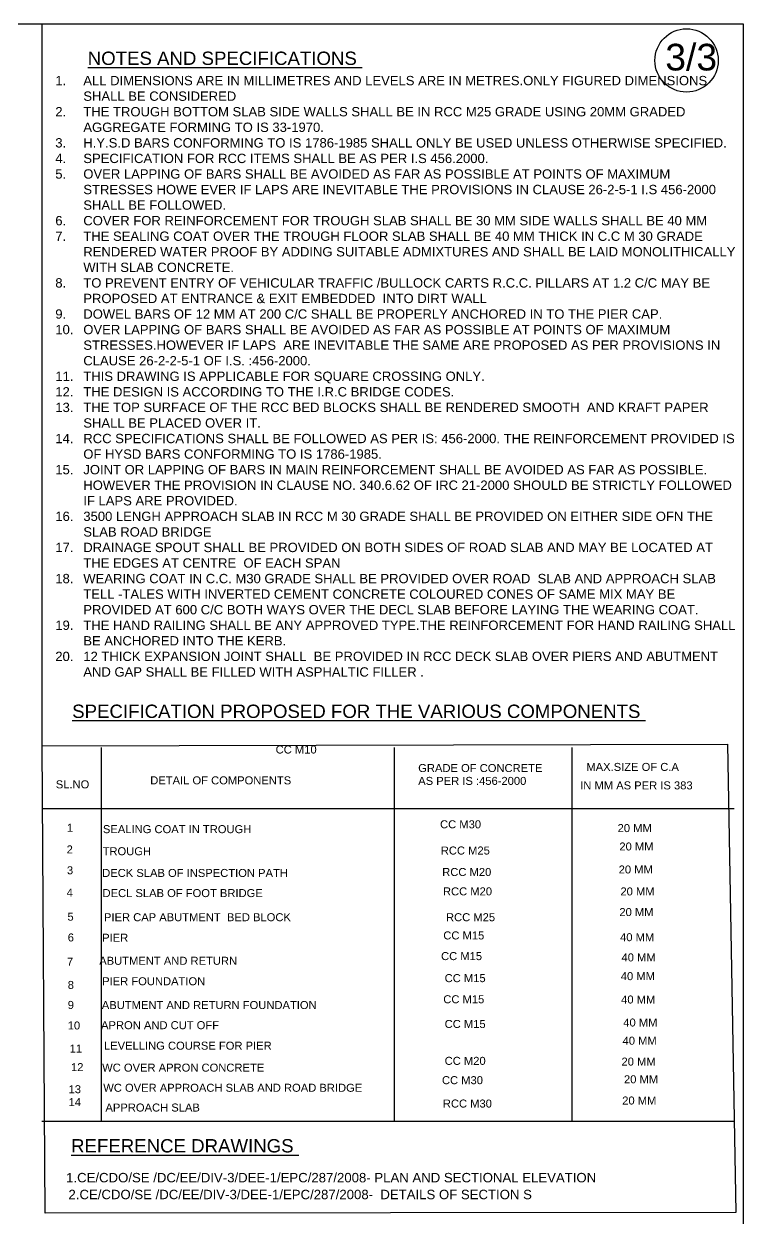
# Model space of a CAD drawing. Header units: millimetres. Extents: x 775749 to 841506, y 43186159 to 43226294.
# Drawn here: x 828023 to 841506, y 43203906 to 43226294 of the extents above; entities that cross this region are included whole.
import ezdxf

# ---------------------------------------------------------------- set-up
doc = ezdxf.new("R2010")
doc.units = ezdxf.units.MM
doc.header["$MEASUREMENT"] = 0
doc.layers.add('DRAWING', color=2, linetype='Continuous')
doc.layers.add('TEXT', color=7, linetype='Continuous')
doc.styles.get("Standard").update_dxf_attribs({"font": 'arial.ttf', "height": 150})

msp = doc.modelspace()

# ---------------------------------------------------------------- linework, layer by layer
at = {"layer": 'DRAWING', "color": 0}
msp.add_lwpolyline([(775748.6, 43226293.7), (841505.6, 43226293.7), (841505.6, 43186158.9), (775748.6, 43186158.9)], close=True, dxfattribs=at)
at = {"layer": 'TEXT'}
msp.add_lwpolyline([(828368, 43212757), (828368, 43226293.7)], dxfattribs=at)
at = {"layer": 'TEXT', "color": 0}
msp.add_lwpolyline([(828368, 43212757), (841213.6, 43212792.8), (841366.4, 43204014), (828420.1, 43204000.9)], close=True, dxfattribs=at)
for points in [[(829476.2, 43205720.8), (829476.2, 43212730)], [(834966.7, 43212730), (834966.7, 43205720.8)], [(838303.7, 43205720.8), (838303.7, 43212730)], [(828356.6, 43211583.6), (841336.7, 43211583.6)], [(828356.6, 43205720.8), (841336.7, 43205720.8)]]:
    msp.add_lwpolyline(points, dxfattribs=at)
msp.add_circle((840445.2, 43225607.7), 593.8, dxfattribs=at)

# ---------------------------------------------------------------- texts
for s, height, p in [('3/3', 500, (840046.6, 43225420.3)), ('%%UNOTES AND SPECIFICATIONS ', 250, (829219.7, 43225524)), ('%%USPECIFICATION PROPOSED FOR THE VARIOUS COMPONENTS ', 250, (828928.3, 43213282.5)), ('CC M10', 150, (832742.5, 43212615.6)), ('GRADE OF CONCRETE ', 150, (835415, 43212268.4)), ('MAX.SIZE OF C.A ', 150, (838567.1, 43212289.4)), ('DETAIL OF COMPONENTS ', 150, (830391.4, 43212037.4)), ('AS PER IS :456-2000', 150, (835415, 43212027.4)), ('SL.NO ', 150, (828621.2, 43211962.6)), ('IN MM AS PER IS 383', 150, (838451.5, 43211943)), ('1', 150, (828830, 43211149)), ('SEALING COAT IN TROUGH ', 150, (829504.4, 43211122.8)), ('CC M30 ', 150, (835824.6, 43211213.4)), ('20 MM', 150, (839152.8, 43211142.8)), ('2', 150, (828824.4, 43210742.3)), ('TROUGH', 150, (829498.9, 43210708.7)), ('RCC M25', 150, (835838.1, 43210722.3)), ('20 MM', 150, (839186, 43210797.8)), ('3', 150, (828829.5, 43210351.9)), ('DECK SLAB OF INSPECTION PATH', 150, (829490.8, 43210301.7)), ('RCC M20', 150, (835865.2, 43210319.1)), ('20 MM', 150, (839172.7, 43210366.6)), ('4', 150, (828825, 43209934.3)), ('DECL SLAB OF FOOT BRIDGE ', 150, (829497.2, 43209924.4)), ('RCC M20 ', 150, (835878.7, 43209956.4)), ('20 MM', 150, (839205.9, 43209955.4)), ('20 MM', 150, (839186, 43209568.3)), ('5', 150, (828839.7, 43209482.3)), ('PIER CAP ABUTMENT  BED BLOCK ', 150, (829524.5, 43209471.8)), ('RCC M25', 150, (835936.3, 43209471.7)), ('CC M15', 150, (835885.5, 43209130.5)), ('6', 150, (828845.3, 43209092.4)), ('PIER ', 150, (829490.3, 43209087.5)), ('40 MM', 150, (839199.3, 43209096.8)), ('CC M15', 150, (835843.3, 43208742.8)), ('40 MM', 150, (839225.9, 43208718.7)), ('7', 150, (828830, 43208638.4)), ('ABUTMENT AND RETURN ', 150, (829435.6, 43208655.5)), ('PIER FOUNDATION ', 150, (829490.3, 43208271.2)), ('CC M15', 150, (835910.8, 43208329.9)), ('40 MM', 150, (839212.6, 43208367.1)), ('8', 150, (828845, 43208202.8)), ('9', 150, (828845, 43207827.6)), ('ABUTMENT AND RETURN FOUNDATION ', 150, (829483.5, 43207825.4)), ('CC M15', 150, (835885.5, 43207933.8)), ('40 MM', 150, (839219.3, 43207929.3)), ('10', 150, (828845, 43207442.3)), ('APRON AND CUT OFF ', 150, (829469.8, 43207448)), ('CC M15', 150, (835910.8, 43207470.3)), ('40 MM', 150, (839259.1, 43207498.1)), ('40 MM', 150, (839245.8, 43207156.6)), ('11', 150, (828880.8, 43207010.4)), ('LEVELLING COURSE FOR PIER ', 150, (829524.5, 43207063.7)), ('12', 150, (828906.3, 43206661.1)), ('WC OVER APRON CONCRETE ', 150, (829490.3, 43206652.1)), ('CC M20', 150, (835910.8, 43206779.3)), ('20 MM', 150, (839225.9, 43206765.3)), ('CC M30', 150, (835860.2, 43206416.9)), ('20 MM', 150, (839272.4, 43206433.6)), ('13', 150, (828860.8, 43206247.7)), ('WC OVER APPROACH SLAB AND ROAD BRIDGE ', 150, (829510.8, 43206274.6)), ('14', 150, (828860.8, 43206006.7)), ('RCC M30', 150, (835877, 43205978.7)), ('20 MM', 150, (839239.2, 43206035.5)), ('APPROACH SLAB ', 150, (829551.8, 43205903.9)), ('%%UREFERENCE DRAWINGS ', 250, (828907.8, 43205136.9)), ('1.CE/CDO/SE /DC/EE/DIV-3/DEE-1/EPC/287/2008- PLAN AND SECTIONAL ELEVATION ', 176.8, (828814.7, 43204576.6)), ('2.CE/CDO/SE /DC/EE/DIV-3/DEE-1/EPC/287/2008-  DETAILS OF SECTION S ', 176.8, (828859, 43204260.5))]:
    msp.add_text(s, height=height, dxfattribs=at).set_placement(p)
at = {"layer": 'TEXT', "color": 0, "insert": (828437, 43225318.2), "char_height": 175, "width": 12887.709, "attachment_point": 1}
msp.add_mtext('\\pi-525,l700,t700;1.^IALL DIMENSIONS ARE IN MILLIMETRES AND LEVELS ARE IN METRES.ONLY FIGURED DIMENSIONS SHALL BE CONSIDERED \\P2.^ITHE TROUGH BOTTOM SLAB SIDE WALLS SHALL BE IN RCC M25 GRADE USING 20MM GRADED AGGREGATE FORMING TO IS 33-1970.\\P3.^IH.Y.S.D BARS CONFORMING TO IS 1786-1985 SHALL ONLY BE USED UNLESS OTHERWISE SPECIFIED.\\P4.^ISPECIFICATION FOR RCC ITEMS SHALL BE AS PER I.S 456.2000.\\P5.^IOVER LAPPING OF BARS SHALL BE AVOIDED AS FAR AS POSSIBLE AT POINTS OF MAXIMUM STRESSES HOWE EVER IF LAPS ARE INEVITABLE THE PROVISIONS IN CLAUSE 26-2-5-1 I.S 456-2000 SHALL BE FOLLOWED.\\P6.^ICOVER FOR REINFORCEMENT FOR TROUGH SLAB SHALL BE 30 MM SIDE WALLS SHALL BE 40 MM\\P7.^ITHE SEALING COAT OVER THE TROUGH FLOOR SLAB SHALL BE 40 MM THICK IN C.C M 30 GRADE RENDERED WATER PROOF BY ADDING SUITABLE ADMIXTURES AND SHALL BE LAID MONOLITHICALLY WITH SLAB CONCRETE.\\P8.^ITO PREVENT ENTRY OF VEHICULAR TRAFFIC /BULLOCK CARTS R.C.C. PILLARS AT 1.2 C/C MAY BE PROPOSED AT ENTRANCE & EXIT EMBEDDED  INTO DIRT WALL \\P9.^IDOWEL BARS OF 12 MM AT 200 C/C SHALL BE PROPERLY ANCHORED IN TO THE PIER CAP.\\P10.^IOVER LAPPING OF BARS SHALL BE AVOIDED AS FAR AS POSSIBLE AT POINTS OF MAXIMUM STRESSES.HOWEVER IF LAPS  ARE INEVITABLE THE SAME ARE PROPOSED AS PER PROVISIONS IN CLAUSE 26-2-2-5-1 OF I.S. :456-2000.\\P11.^ITHIS DRAWING IS APPLICABLE FOR SQUARE CROSSING ONLY.\\P12.^ITHE DESIGN IS ACCORDING TO THE I.R.C BRIDGE CODES.\\P13.^ITHE TOP SURFACE OF THE RCC BED BLOCKS SHALL BE RENDERED SMOOTH  AND KRAFT PAPER SHALL BE PLACED OVER IT.  \\P14.^IRCC SPECIFICATIONS SHALL BE FOLLOWED AS PER IS: 456-2000. THE REINFORCEMENT PROVIDED IS OF HYSD BARS CONFORMING TO IS 1786-1985.\\P15.^IJOINT OR LAPPING OF BARS IN MAIN REINFORCEMENT SHALL BE AVOIDED AS FAR AS POSSIBLE. HOWEVER THE PROVISION IN CLAUSE NO. 340.6.62 OF IRC 21-2000 SHOULD BE STRICTLY FOLLOWED IF LAPS ARE PROVIDED.\\P16.^I3500 LENGH APPROACH SLAB IN RCC M 30 GRADE SHALL BE PROVIDED ON EITHER SIDE OFN THE SLAB ROAD BRIDGE \\P17.^IDRAINAGE SPOUT SHALL BE PROVIDED ON BOTH SIDES OF ROAD SLAB AND MAY BE LOCATED AT THE EDGES AT CENTRE  OF EACH SPAN \\P18.^IWEARING COAT IN C.C. M30 GRADE SHALL BE PROVIDED OVER ROAD  SLAB AND APPROACH SLAB TELL -TALES WITH INVERTED CEMENT CONCRETE COLOURED CONES OF SAME MIX MAY BE PROVIDED AT 600 C/C BOTH WAYS OVER THE DECL SLAB BEFORE LAYING THE WEARING COAT.\\P19.^ITHE HAND RAILING SHALL BE ANY APPROVED TYPE.THE REINFORCEMENT FOR HAND RAILING SHALL BE ANCHORED INTO THE KERB.\\P20.^I12 THICK EXPANSION JOINT SHALL  BE PROVIDED IN RCC DECK SLAB OVER PIERS AND ABUTMENT AND GAP SHALL BE FILLED WITH ASPHALTIC FILLER . ', dxfattribs=at)

doc.saveas('drawing.dxf')
